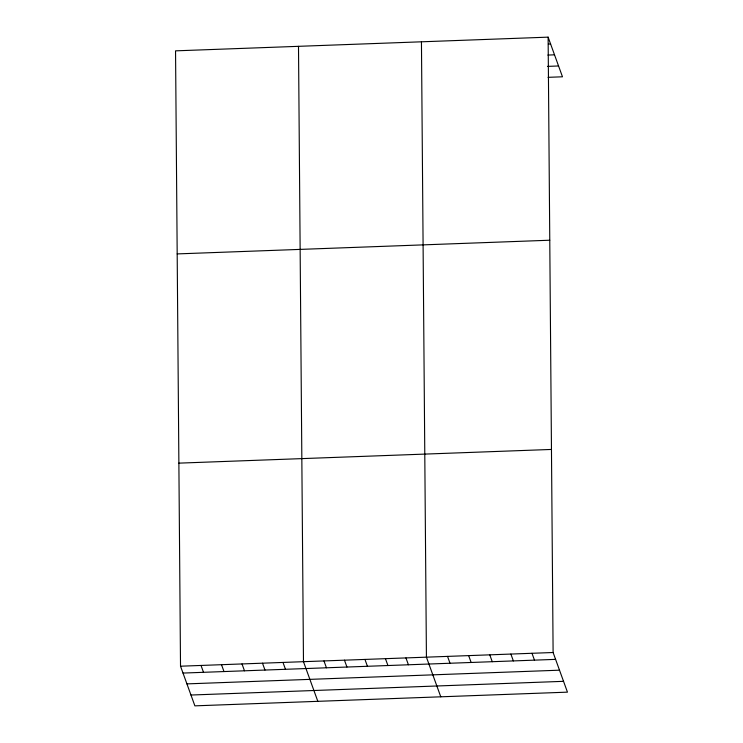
<?xml version="1.0" encoding="UTF-8"?>
<svg xmlns="http://www.w3.org/2000/svg" width="743" height="743" viewBox="0 0 743 743"><rect width="100%" height="100%" fill="white"/><g stroke="black" fill="none" stroke-linecap="round" stroke-linejoin="round"><path stroke-width="1.11" d="M548.12 37.15L175.543 50.849L180.521 666.202L194.88 705.85L567.457 692.151L553.108 652.512L548.12 37.15L562.479 76.798L548.028 77.328M548.38 44.088L550.609 44.004M547.86 55.075L554.519 54.824M547.442 66.387L558.56 65.978M177.187 253.911L549.764 240.221M178.877 463.14L551.464 449.441M180.521 666.202L553.108 652.512M183.01 673.065L555.588 659.366M186.92 683.885L559.507 670.186M190.96 695.03L563.538 681.331M531.988 653.283L534.477 660.137M510.878 654.063L513.357 660.917M489.767 654.834L492.247 661.697M468.657 655.614L471.136 662.468M447.537 656.394L450.026 663.248M440.775 696.813L426.426 657.165L421.448 41.803M405.938 657.917L408.418 664.771M385.441 658.669L387.93 665.524M364.952 659.422L367.432 666.285M344.464 660.183L346.944 667.038M323.967 660.936L326.446 667.79M317.828 701.327L303.478 661.688L298.5 46.326M282.981 662.44L285.47 669.294M262.493 663.193L264.972 670.047M242.004 663.945L244.484 670.799M221.507 664.697L223.987 671.551M201.019 665.449L203.498 672.304"/></g></svg>
